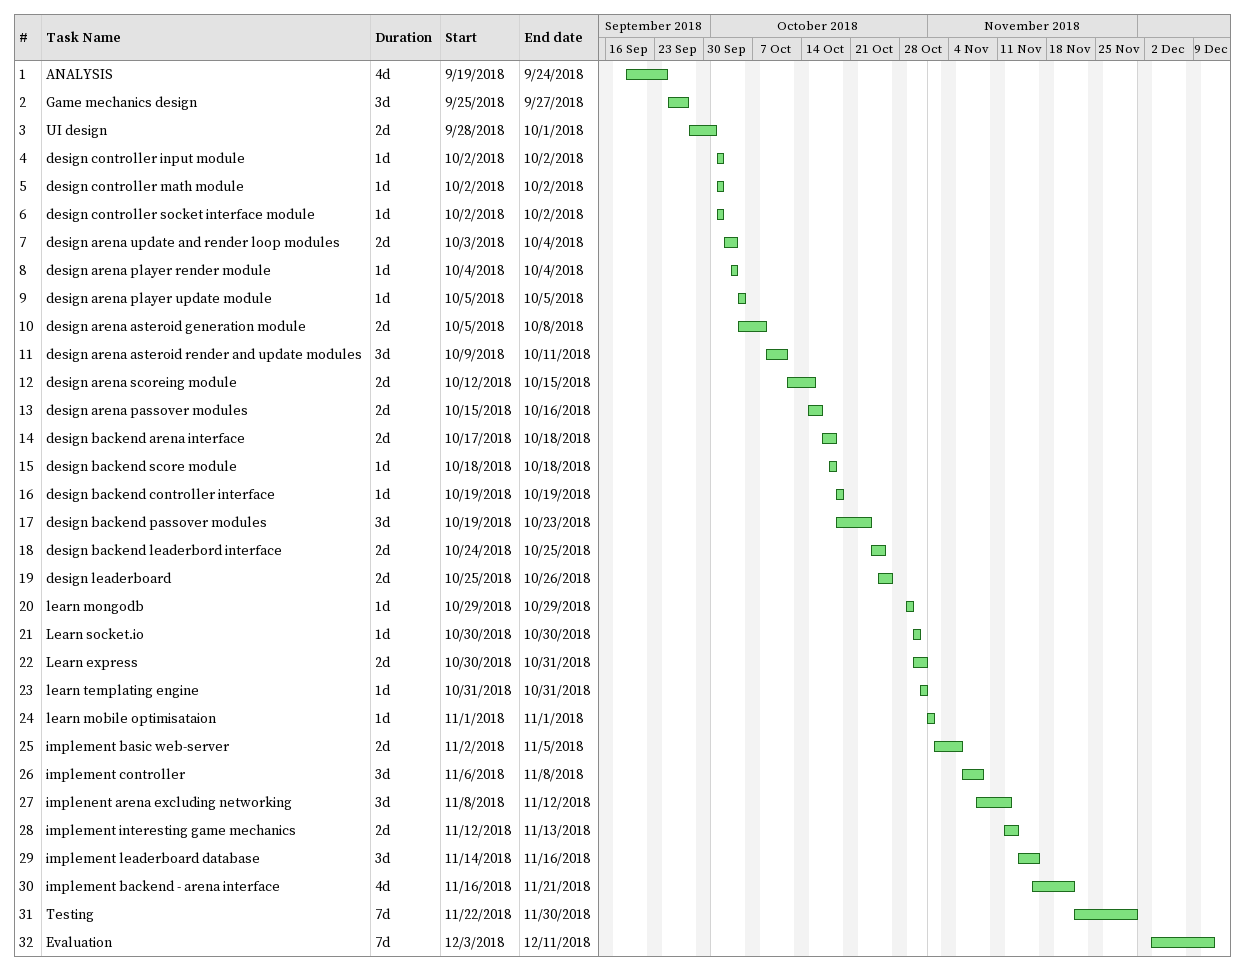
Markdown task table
| ID | Task | Duration | Start | Finish |
|---|---|---|---|---|
| 1 | ANALYSIS | 4d | 2018-09-19 | 2018-09-24 |
| 2 | Game mechanics design | 3d | 2018-09-25 | 2018-09-27 |
| 3 | UI design | 2d | 2018-09-28 | 2018-10-01 |
| 4 | design controller input module | 1d | 2018-10-02 | 2018-10-02 |
| 5 | design controller math module | 1d | 2018-10-02 | 2018-10-02 |
| 6 | design controller socket interface module | 1d | 2018-10-02 | 2018-10-02 |
| 7 | design arena update and render loop modules | 2d | 2018-10-03 | 2018-10-04 |
| 8 | design arena player render module | 1d | 2018-10-04 | 2018-10-04 |
| 9 | design arena player update module | 1d | 2018-10-05 | 2018-10-05 |
| 10 | design arena asteroid generation module | 2d | 2018-10-05 | 2018-10-08 |
| 11 | design arena asteroid render and update modules | 3d | 2018-10-09 | 2018-10-11 |
| 12 | design arena scoreing module | 2d | 2018-10-12 | 2018-10-15 |
| 13 | design arena passover modules | 2d | 2018-10-15 | 2018-10-16 |
| 14 | design backend arena interface | 2d | 2018-10-17 | 2018-10-18 |
| 15 | design backend score module | 1d | 2018-10-18 | 2018-10-18 |
| 16 | design backend controller interface | 1d | 2018-10-19 | 2018-10-19 |
| 17 | design backend passover modules | 3d | 2018-10-19 | 2018-10-23 |
| 18 | design backend leaderbord interface | 2d | 2018-10-24 | 2018-10-25 |
| 19 | design leaderboard | 2d | 2018-10-25 | 2018-10-26 |
| 20 | learn mongodb | 1d | 2018-10-29 | 2018-10-29 |
| 21 | Learn socket.io | 1d | 2018-10-30 | 2018-10-30 |
| 22 | Learn express | 2d | 2018-10-30 | 2018-10-31 |
| 23 | learn templating engine | 1d | 2018-10-31 | 2018-10-31 |
| 24 | learn mobile optimisataion | 1d | 2018-11-01 | 2018-11-01 |
| 25 | implement basic web-server | 2d | 2018-11-02 | 2018-11-05 |
| 26 | implement controller | 3d | 2018-11-06 | 2018-11-08 |
| 27 | implenent arena excluding networking | 3d | 2018-11-08 | 2018-11-12 |
| 28 | implement interesting game mechanics | 2d | 2018-11-12 | 2018-11-13 |
| 29 | implement leaderboard database | 3d | 2018-11-14 | 2018-11-16 |
| 30 | implement backend - arena interface | 4d | 2018-11-16 | 2018-11-21 |
| 31 | Testing | 7d | 2018-11-22 | 2018-11-30 |
| 32 | Evaluation | 7d | 2018-12-03 | 2018-12-11 |
